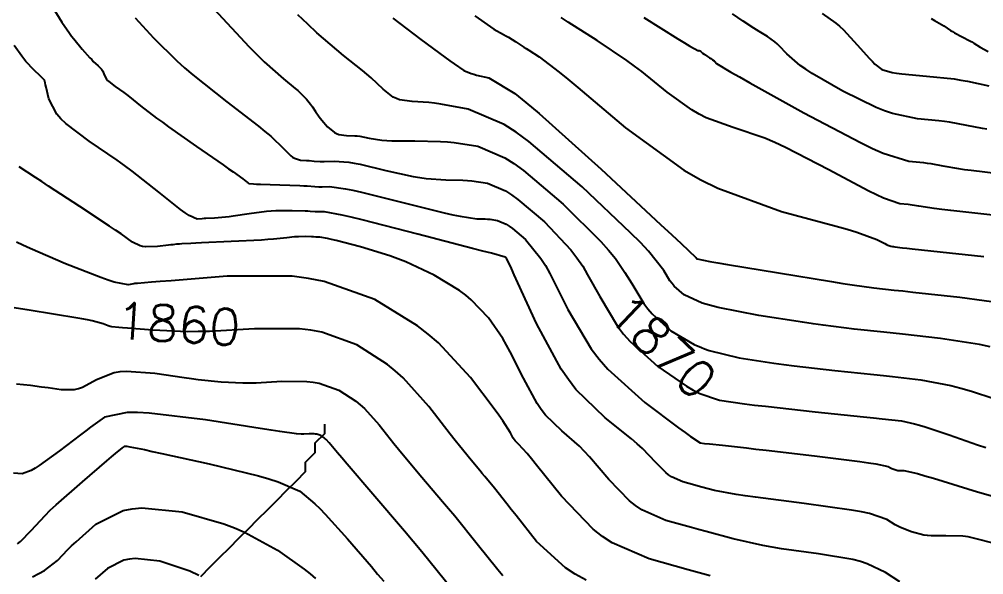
# Model space of a CAD drawing. Header units: metres. Extents: x 837117 to 838479, y 1189012 to 1191015.
# Drawn here: x 838188.9 to 838289.9, y 1189126.7 to 1189184.9 of the extents above; entities that cross this region are included whole.
import ezdxf

# ---------------------------------------------------------------- set-up
doc = ezdxf.new("R2010")
doc.units = ezdxf.units.M
doc.header["$LTSCALE"] = 0.3
for name, color, linetype in [('COTAS 10', 1, 'Continuous'), ('COTAS INT', 252, 'Continuous'), ('DRENAJE', 5, 'Continuous')]:
    doc.layers.add(name, color=color, linetype=linetype)
doc.styles.get("Standard").update_dxf_attribs({"font": 'simplex.shx'})

msp = doc.modelspace()

# ---------------------------------------------------------------- linework, layer by layer
at = {"layer": 'COTAS 10'}
for points in [[(838201.03, 1189185.02), (838202.95, 1189182.95), (838205.41, 1189180.51), (838206.22, 1189179.8), (838207.08, 1189179.06), (838210.65, 1189176.24), (838213.95, 1189173.69), (838214.64, 1189173.12), (838215.24, 1189172.62), (838216.61, 1189171.31), (838217.34, 1189170.57), (838217.53, 1189170.43), (838217.72, 1189170.31), (838218.38, 1189170.12), (838218.98, 1189170.09), (838219.13, 1189170.08), (838219.29, 1189170.06), (838219.79, 1189170), (838220.41, 1189169.96), (838220.62, 1189169.96), (838220.86, 1189169.96), (838221.89, 1189170), (838223.42, 1189169.89), (838223.98, 1189169.8), (838224.6, 1189169.68), (838227.31, 1189169.04), (838230.16, 1189168.4), (838230.86, 1189168.28), (838231.52, 1189168.19), (838233.6, 1189168.05), (838235.39, 1189168.01), (838235.86, 1189167.98), (838236.33, 1189167.93), (838237.97, 1189167.69), (838239.85, 1189166.88), (838240.47, 1189166.48), (838241.14, 1189166), (838243.92, 1189163.64), (838246.68, 1189160.71), (838247.33, 1189159.87), (838247.94, 1189159.01), (838248.45, 1189158.11), (838249.74, 1189155.82), (838251.58, 1189152.7), (838252.21, 1189151.89), (838252.89, 1189151.11), (838255.82, 1189148.48), (838258.8, 1189146.43), (838259.52, 1189146.01), (838260.2, 1189145.66), (838262.17, 1189144.98), (838262.28, 1189144.94), (838264.9, 1189144.58), (838265.92, 1189144.45), (838267.07, 1189144.32), (838272.28, 1189143.75), (838277.34, 1189143.21), (838278.4, 1189143.1), (838279.31, 1189143), (838281.32, 1189142.78), (838282.71, 1189142.49), (838283.23, 1189142.34), (838283.8, 1189142.17), (838286.32, 1189141.32), (838289.3, 1189140.28), (838290.16, 1189139.99)], [(838291.21, 1189164.31), (838286.51, 1189164.83), (838285.56, 1189164.95), (838284.76, 1189165.04), (838283.14, 1189165.28), (838282.44, 1189165.41), (838282.23, 1189165.44), (838282.02, 1189165.47), (838281.16, 1189165.55), (838279.46, 1189166.13), (838278.72, 1189166.48), (838277.85, 1189166.91), (838273.71, 1189169.1), (838269.18, 1189171.44), (838268.07, 1189171.95), (838267.01, 1189172.4), (838263.71, 1189173.53), (838260.88, 1189174.56), (838260.13, 1189174.94), (838259.38, 1189175.37), (838256.79, 1189177.25), (838254.13, 1189179.39), (838253.35, 1189179.97), (838252.54, 1189180.56), (838249.43, 1189182.64), (838246.42, 1189184.57), (838245.66, 1189185.06)], [(838248.28, 1189126.09), (838247.15, 1189126.71), (838246.12, 1189127.37), (838243.1, 1189130.15), (838240.95, 1189132.88), (838240.45, 1189133.51), (838239.99, 1189134.09), (838238.68, 1189135.72), (838237.68, 1189136.96), (838237.41, 1189137.28), (838237.15, 1189137.6), (838236.23, 1189138.68), (838235.01, 1189140.17), (838234.56, 1189140.74), (838234.06, 1189141.38), (838231.82, 1189144.28), (838229.11, 1189147.31), (838228.3, 1189148.04), (838227.47, 1189148.71), (838224.28, 1189150.76), (838220.59, 1189152.07), (838219.45, 1189152.29), (838218.26, 1189152.44), (838213.79, 1189152.44), (838213.54, 1189152.44), (838208.83, 1189152.17), (838207.65, 1189152.14), (838206.52, 1189152.13), (838202.89, 1189152.28), (838200.24, 1189152.51), (838199.73, 1189152.55), (838199.32, 1189152.58), (838198.61, 1189152.63), (838198.43, 1189152.67), (838198.33, 1189152.71), (838198.23, 1189152.74), (838197.7, 1189152.96), (838196.54, 1189153.27), (838196.04, 1189153.37), (838195.46, 1189153.48), (838194.82, 1189153.59), (838192.69, 1189153.95), (838189.73, 1189154.41), (838189.03, 1189154.52), (838188.38, 1189154.62)], [(838207.73, 1189126.58), (838206.77, 1189127.02), (838203.64, 1189128.09), (838201.06, 1189128.35), (838200.44, 1189128.29), (838199.86, 1189128.18), (838198.13, 1189127.3), (838196.86, 1189126.18)]]:
    msp.add_lwpolyline(points, dxfattribs=at)
at = {"layer": 'COTAS INT'}
for points in [[(838192.34, 1189186.22), (838193.37, 1189184.57), (838194.15, 1189183.43), (838194.38, 1189183.12), (838194.61, 1189182.82), (838195.49, 1189181.75), (838196.3, 1189180.85), (838196.49, 1189180.65), (838196.66, 1189180.47), (838197.16, 1189180), (838197.5, 1189179.66), (838197.58, 1189179.55), (838197.64, 1189179.45), (838197.8, 1189179.05), (838198.03, 1189178.6), (838198.15, 1189178.47), (838198.28, 1189178.34), (838198.96, 1189177.83), (838199.86, 1189177.2), (838200.14, 1189176.99), (838200.44, 1189176.76), (838201.61, 1189175.82), (838203.28, 1189174.53), (838203.89, 1189174.09), (838204.55, 1189173.6), (838207.48, 1189171.54), (838210.25, 1189169.62), (838210.81, 1189169.22), (838211.3, 1189168.88), (838212.32, 1189168.15), (838212.69, 1189167.86), (838212.77, 1189167.81), (838212.83, 1189167.76), (838212.94, 1189167.67), (838213.45, 1189167.63), (838213.77, 1189167.61), (838214.16, 1189167.6), (838216.19, 1189167.52), (838218.28, 1189167.45), (838218.71, 1189167.43), (838219.07, 1189167.41), (838219.85, 1189167.35), (838220.3, 1189167.32), (838220.46, 1189167.32), (838220.63, 1189167.32), (838221.39, 1189167.35), (838223.08, 1189167.12), (838223.85, 1189166.96), (838224.75, 1189166.76), (838229.08, 1189165.68), (838233.42, 1189164.6), (838234.32, 1189164.39), (838235.1, 1189164.23), (838236.84, 1189163.97), (838237.72, 1189163.96), (838237.96, 1189163.94), (838238.19, 1189163.92), (838239, 1189163.79), (838239.93, 1189163.4), (838240.23, 1189163.2), (838240.56, 1189162.96), (838241.94, 1189161.8), (838243.54, 1189159.82), (838244.02, 1189159.06), (838244.5, 1189158.22), (838246.39, 1189154.45), (838248.83, 1189150.32), (838249.67, 1189149.25), (838250.58, 1189148.21), (838254.45, 1189144.72), (838257.98, 1189142.07), (838258.67, 1189141.56), (838259.23, 1189141.16), (838260.23, 1189140.49), (838260.7, 1189140.43), (838261.21, 1189140.37), (838262.59, 1189140.23), (838265.09, 1189139.95), (838266.07, 1189139.83), (838267.17, 1189139.71), (838272.21, 1189139.11), (838276.96, 1189138.52), (838277.88, 1189138.4), (838278.64, 1189138.29), (838279.95, 1189138.02), (838280.17, 1189137.88), (838280.24, 1189137.84), (838280.32, 1189137.8), (838280.62, 1189137.68), (838280.96, 1189137.59), (838281.06, 1189137.58), (838281.17, 1189137.57), (838281.57, 1189137.57), (838283.01, 1189137.26), (838283.77, 1189137.04), (838284.69, 1189136.77), (838289.31, 1189135.36), (838294.09, 1189133.97)], [(838209.28, 1189185.98), (838212.99, 1189182), (838213.83, 1189181.15), (838214.57, 1189180.41), (838216.57, 1189178.62), (838217.82, 1189177.64), (838218.09, 1189177.4), (838218.34, 1189177.18), (838218.99, 1189176.52), (838219.42, 1189175.98), (838219.53, 1189175.83), (838219.63, 1189175.69), (838219.95, 1189175.2), (838220.32, 1189174.66), (838220.45, 1189174.49), (838220.59, 1189174.32), (838221.21, 1189173.61), (838221.94, 1189173), (838222.15, 1189172.89), (838222.37, 1189172.8), (838223.18, 1189172.69), (838224.06, 1189172.67), (838224.31, 1189172.65), (838224.57, 1189172.61), (838225.55, 1189172.41), (838226.9, 1189172.21), (838227.4, 1189172.17), (838227.94, 1189172.14), (838230.36, 1189172.13), (838233.05, 1189172.07), (838233.77, 1189172.02), (838234.48, 1189171.95), (838236.94, 1189171.58), (838239.77, 1189170.36), (838240.71, 1189169.76), (838241.72, 1189169.04), (838245.9, 1189165.49), (838249.82, 1189161.6), (838250.65, 1189160.67), (838251.37, 1189159.8), (838252.33, 1189158.35), (838253.09, 1189157.18), (838254.32, 1189155.08), (838254.75, 1189154.54), (838255.21, 1189154.01), (838257.18, 1189152.24), (838259.62, 1189150.79), (838260.38, 1189150.46), (838260.68, 1189150.35), (838261.17, 1189150.17), (838264.34, 1189149.39), (838267.94, 1189148.85), (838269.01, 1189148.7), (838270.1, 1189148.56), (838274.34, 1189148.08), (838278.42, 1189147.64), (838279.43, 1189147.53), (838280.38, 1189147.43), (838283.36, 1189147.1), (838286.5, 1189146.5), (838287.55, 1189146.23), (838288.67, 1189145.91), (838293.36, 1189144.35)], [(838290.61, 1189150.56), (838289.52, 1189150.79), (838285.41, 1189151.42), (838281.45, 1189151.86), (838280.45, 1189151.97), (838279.49, 1189152.07), (838276.39, 1189152.4), (838273.14, 1189152.81), (838272.09, 1189152.95), (838270.97, 1189153.12), (838266.39, 1189153.84), (838262.14, 1189154.68), (838261.23, 1189154.91), (838260.44, 1189155.14), (838258.55, 1189156), (838257.53, 1189156.91), (838257.29, 1189157.18), (838257.07, 1189157.46), (838256.43, 1189158.55), (838254.81, 1189160.59), (838253.97, 1189161.47), (838252.95, 1189162.49), (838247.89, 1189167.33), (838242.29, 1189172.08), (838240.95, 1189173.03), (838239.7, 1189173.84), (838235.92, 1189175.47), (838233.07, 1189175.97), (838232.41, 1189176.07), (838231.8, 1189176.14), (838230.07, 1189176.25), (838228.75, 1189176.44), (838228.42, 1189176.56), (838228.09, 1189176.72), (838227.01, 1189177.56), (838225.76, 1189178.74), (838225.33, 1189179.11), (838224.86, 1189179.5), (838222.86, 1189181.09), (838220.08, 1189183.47), (838219.12, 1189184.36), (838218.08, 1189185.35)], [(838236.62, 1189185.23), (838238.61, 1189183.83), (838239.63, 1189183.29), (838239.89, 1189183.15), (838240.14, 1189183), (838240.94, 1189182.5), (838241.76, 1189181.97), (838242.02, 1189181.8), (838242.29, 1189181.63), (838243.37, 1189180.94), (838245.46, 1189179.35), (838246.37, 1189178.61), (838247.43, 1189177.74), (838252.42, 1189173.5), (838258.54, 1189169.06), (838260.3, 1189168.06), (838262.08, 1189167.16), (838268.76, 1189164.74), (838274.47, 1189163.21), (838275.64, 1189162.87), (838276.64, 1189162.57), (838278.76, 1189161.79), (838279.58, 1189161.36), (838279.75, 1189161.27), (838279.89, 1189161.21), (838280.23, 1189161.09), (838280.4, 1189161.07), (838280.44, 1189161.07), (838280.48, 1189161.06), (838280.62, 1189161.04), (838281.43, 1189160.94), (838281.89, 1189160.89), (838282.46, 1189160.82), (838285.39, 1189160.5), (838288.98, 1189160.11), (838289.97, 1189160)], [(838290.28, 1189173.35), (838289.82, 1189173.43), (838288.17, 1189173.76), (838286.37, 1189174.09), (838285.82, 1189174.17), (838285.25, 1189174.24), (838283.02, 1189174.46), (838280.38, 1189175.01), (838279.55, 1189175.29), (838278.68, 1189175.63), (838275.18, 1189177.34), (838271.99, 1189179.21), (838271.31, 1189179.64), (838270.72, 1189180.05), (838269.32, 1189181.24), (838268.51, 1189182.11), (838268.29, 1189182.31), (838268.07, 1189182.5), (838267.28, 1189183.07), (838266.41, 1189183.6), (838266.14, 1189183.77), (838265.86, 1189183.96), (838264.73, 1189184.69), (838263.64, 1189185.44)], [(838273.03, 1189185.5), (838274.45, 1189184.48), (838274.84, 1189184.14), (838275.24, 1189183.77), (838276.7, 1189182.21), (838277.98, 1189180.76), (838278.28, 1189180.45), (838278.54, 1189180.19), (838279.28, 1189179.6), (838280.34, 1189179.31), (838280.81, 1189179.23), (838281.35, 1189179.16), (838283.96, 1189178.91), (838286.84, 1189178.62), (838287.56, 1189178.51), (838288.25, 1189178.4), (838290.47, 1189177.9)], [(838228.03, 1189184.98), (838230.97, 1189182.76), (838233.47, 1189180.91), (838234, 1189180.53), (838234.45, 1189180.2), (838235.49, 1189179.51), (838236.24, 1189179.2), (838236.51, 1189179.11), (838236.81, 1189179.03), (838238.11, 1189178.73), (838240.81, 1189177.09), (838241.99, 1189176.16), (838243.36, 1189175.02), (838249.87, 1189169.18), (838256.09, 1189163.38), (838257.28, 1189162.27), (838258.24, 1189161.38), (838259.78, 1189159.91), (838259.82, 1189159.84), (838259.85, 1189159.81), (838259.91, 1189159.76), (838261.26, 1189159.5), (838262.09, 1189159.36), (838263.11, 1189159.18), (838268.45, 1189158.29), (838274.01, 1189157.39), (838275.17, 1189157.2), (838276.18, 1189157.05), (838278.45, 1189156.73), (838280.57, 1189156.5), (838281.48, 1189156.4), (838282.52, 1189156.29), (838287.45, 1189155.74), (838292.54, 1189155.07)], [(838254.34, 1189185.08), (838257.91, 1189182.82), (838258.6, 1189182.4), (838259.15, 1189182.06), (838260.06, 1189181.56), (838260.11, 1189181.6), (838260.13, 1189181.6), (838260.15, 1189181.6), (838260.22, 1189181.56), (838260.31, 1189181.49), (838260.34, 1189181.47), (838260.37, 1189181.44), (838260.5, 1189181.34), (838260.65, 1189181.22), (838260.71, 1189181.18), (838260.76, 1189181.14), (838260.99, 1189180.98), (838261.23, 1189180.83), (838261.29, 1189180.79), (838261.34, 1189180.75), (838261.53, 1189180.64), (838261.69, 1189180.52), (838261.74, 1189180.49), (838261.78, 1189180.44), (838261.95, 1189180.26), (838263.46, 1189179.34), (838264.35, 1189178.83), (838265.44, 1189178.22), (838271.09, 1189175.08), (838277.02, 1189171.96), (838278.29, 1189171.35), (838279.41, 1189170.85), (838282.09, 1189170), (838283.63, 1189169.85), (838284.03, 1189169.8), (838284.41, 1189169.75), (838285.65, 1189169.52), (838287.29, 1189169.24), (838287.92, 1189169.15), (838288.62, 1189169.05), (838291.78, 1189168.69)], [(838284.43, 1189184.95), (838284.8, 1189184.76), (838285.76, 1189184.18), (838286.46, 1189183.71), (838286.66, 1189183.58), (838286.88, 1189183.46), (838287.68, 1189183.04), (838288.49, 1189182.62), (838288.7, 1189182.51), (838288.9, 1189182.39), (838289.59, 1189181.95), (838290.41, 1189181.51)], [(838291.21, 1189129.91), (838288.89, 1189130.51), (838288.31, 1189130.62), (838287.75, 1189130.69), (838285.98, 1189130.75), (838284.45, 1189130.73), (838284.06, 1189130.76), (838283.67, 1189130.81), (838282.37, 1189131.14), (838281.22, 1189131.6), (838280.94, 1189131.74), (838280.66, 1189131.89), (838279.79, 1189132.46), (838277.99, 1189133.08), (838277.13, 1189133.26), (838276.11, 1189133.44), (838271.13, 1189134.13), (838266.04, 1189134.78), (838264.95, 1189134.93), (838264, 1189135.07), (838261.73, 1189135.5), (838260.4, 1189135.85), (838260.04, 1189135.95), (838259.68, 1189136.05), (838258.42, 1189136.4), (838257.24, 1189136.92), (838256.93, 1189137.13), (838256.63, 1189137.36), (838255.6, 1189138.42), (838254.19, 1189139.89), (838253.65, 1189140.38), (838253.04, 1189140.9), (838250.27, 1189143.09), (838247.22, 1189146.08), (838246.43, 1189147.11), (838245.66, 1189148.22), (838243.09, 1189152.98), (838241.14, 1189157.27), (838240.76, 1189158.1), (838240.46, 1189158.76), (838239.95, 1189159.84), (838239.91, 1189159.89), (838239.89, 1189159.9), (838239.88, 1189159.91), (838239.81, 1189159.95), (838238.36, 1189160.35), (838237.48, 1189160.58), (838236.38, 1189160.87), (838230.65, 1189162.37), (838224.83, 1189163.85), (838223.68, 1189164.14), (838222.72, 1189164.36), (838220.89, 1189164.7), (838220.4, 1189164.68), (838220.29, 1189164.68), (838220.19, 1189164.68), (838219.9, 1189164.7), (838219.39, 1189164.74), (838219.15, 1189164.75), (838218.87, 1189164.76), (838217.48, 1189164.81), (838215.77, 1189164.8), (838215.29, 1189164.77), (838214.8, 1189164.73), (838212.99, 1189164.49), (838211.31, 1189164.23), (838210.9, 1189164.17), (838210.52, 1189164.13), (838209.35, 1189164.03), (838208.46, 1189163.99), (838208.26, 1189163.98), (838208.07, 1189163.96), (838207.55, 1189163.92), (838206.69, 1189164.32), (838206.29, 1189164.59), (838205.81, 1189164.94), (838203.52, 1189166.75), (838200.72, 1189168.95), (838199.93, 1189169.54), (838199.14, 1189170.11), (838196.22, 1189172.12), (838193.77, 1189173.97), (838193.27, 1189174.46), (838192.85, 1189174.93), (838191.99, 1189176.54), (838191.71, 1189177.77), (838191.66, 1189178.01), (838191.61, 1189178.2), (838191.53, 1189178.5), (838191.36, 1189178.68), (838191.25, 1189178.78), (838191.12, 1189178.91), (838190.43, 1189179.57), (838189.6, 1189180.46), (838189.38, 1189180.73), (838189.16, 1189181.01), (838188.38, 1189182.12)], [(838281.15, 1189125.9), (838279.64, 1189126.89), (838277.74, 1189127.82), (838277.02, 1189128.04), (838276.22, 1189128.25), (838272.64, 1189128.85), (838268.75, 1189129.39), (838267.77, 1189129.56), (838266.81, 1189129.74), (838263.69, 1189130.44), (838260.85, 1189131.2), (838260.08, 1189131.4), (838259.33, 1189131.61), (838256.65, 1189132.35), (838254.13, 1189133.46), (838253.48, 1189133.9), (838252.83, 1189134.39), (838250.66, 1189136.65), (838248.65, 1189139.02), (838248.11, 1189139.59), (838247.58, 1189140.12), (838245.74, 1189141.73), (838244.03, 1189143.4), (838243.59, 1189143.97), (838243.16, 1189144.59), (838241.73, 1189147.25), (838240.34, 1189150.03), (838239.95, 1189150.73), (838239.55, 1189151.41), (838238.06, 1189153.58), (838236.26, 1189155.48), (838235.67, 1189155.97), (838235.03, 1189156.45), (838232.37, 1189158.06), (838229.39, 1189159.44), (838228.56, 1189159.77), (838227.72, 1189160.08), (838224.65, 1189161.03), (838222.11, 1189161.68), (838221.6, 1189161.81), (838221.19, 1189161.9), (838220.39, 1189162.05), (838220.18, 1189162.04), (838220.13, 1189162.04), (838220.08, 1189162.04), (838219.96, 1189162.05), (838219.74, 1189162.07), (838219.63, 1189162.07), (838219.51, 1189162.08), (838218.9, 1189162.1), (838218.15, 1189162.09), (838217.94, 1189162.08), (838217.73, 1189162.06), (838216.94, 1189161.96), (838215.55, 1189161.82), (838214.96, 1189161.78), (838214.28, 1189161.73), (838211.09, 1189161.58), (838208, 1189161.44), (838207.39, 1189161.41), (838206.88, 1189161.39), (838205.93, 1189161.33), (838205.69, 1189161.31), (838205.63, 1189161.3), (838205.57, 1189161.3), (838205.39, 1189161.29), (838204.98, 1189161.25), (838204.78, 1189161.23), (838204.55, 1189161.21), (838203.37, 1189161.07), (838202.11, 1189161.03), (838201.82, 1189161.07), (838201.55, 1189161.13), (838200.78, 1189161.5), (838199.56, 1189162.38), (838199, 1189162.76), (838198.35, 1189163.2), (838195.23, 1189165.26), (838191.98, 1189167.38), (838191.25, 1189167.86), (838190.6, 1189168.29), (838188.88, 1189169.43)], [(838261.3, 1189126.54), (838260.13, 1189126.85), (838258.97, 1189127.17), (838254.88, 1189128.31), (838251.03, 1189130), (838250.02, 1189130.67), (838249.04, 1189131.43), (838245.72, 1189134.88), (838243.1, 1189138.16), (838242.57, 1189138.81), (838242.12, 1189139.35), (838241.2, 1189140.36), (838240.84, 1189140.71), (838240.75, 1189140.83), (838240.66, 1189140.96), (838240.36, 1189141.52), (838239.55, 1189142.79), (838239.13, 1189143.37), (838238.64, 1189144.05), (838236.17, 1189147.33), (838232.81, 1189150.97), (838231.75, 1189151.88), (838230.64, 1189152.75), (838226.17, 1189155.52), (838220.85, 1189157.41), (838219.21, 1189157.72), (838217.5, 1189157.94), (838210.68, 1189157.95), (838204.8, 1189157.47), (838203.67, 1189157.38), (838202.76, 1189157.31), (838201.29, 1189157.2), (838201.11, 1189157.18), (838201.02, 1189157.17), (838200.9, 1189157.15), (838200.31, 1189157.06), (838198.86, 1189157.33), (838198.21, 1189157.54), (838197.44, 1189157.81), (838193.76, 1189159.26), (838190.05, 1189160.85), (838189.27, 1189161.21), (838188.6, 1189161.53)], [(838188.62, 1189146.66), (838190.07, 1189146.53), (838191.23, 1189146.37), (838191.58, 1189146.32), (838191.93, 1189146.27), (838193.28, 1189146.06), (838194.7, 1189146.09), (838195.11, 1189146.19), (838195.51, 1189146.32), (838196.98, 1189147.12), (838198.83, 1189147.86), (838199.46, 1189147.95), (838200.15, 1189148), (838203.09, 1189147.79), (838206.16, 1189147.33), (838206.93, 1189147.23), (838207.66, 1189147.14), (838210.04, 1189146.88), (838212.33, 1189146.78), (838213.01, 1189146.78), (838213.71, 1189146.79), (838216.4, 1189146.94), (838219.03, 1189146.93), (838219.69, 1189146.85), (838220.33, 1189146.73), (838222.38, 1189146), (838224.17, 1189144.86), (838224.63, 1189144.48), (838225.08, 1189144.07), (838226.59, 1189142.38), (838228.15, 1189140.41), (838228.63, 1189139.82), (838229.13, 1189139.21), (838231.09, 1189136.89), (838233.26, 1189134.33), (838233.88, 1189133.59), (838234.52, 1189132.82), (838236.89, 1189129.91), (838239.05, 1189127.21), (838239.55, 1189126.58)], [(838234.29, 1189125.09), (838231.06, 1189129.05), (838230.16, 1189130.14), (838229.25, 1189131.22), (838225.96, 1189135.09), (838223.24, 1189138.26), (838222.7, 1189138.9), (838222.24, 1189139.43), (838221.36, 1189140.49), (838221.05, 1189140.84), (838220.96, 1189140.92), (838220.86, 1189141), (838220.49, 1189141.24), (838220.07, 1189141.39), (838219.94, 1189141.41), (838219.8, 1189141.43), (838219.26, 1189141.43), (838218.7, 1189141.4), (838218.56, 1189141.4), (838218.42, 1189141.4), (838217.94, 1189141.42), (838216.21, 1189141.67), (838215.28, 1189141.81), (838214.14, 1189141.99), (838208.41, 1189142.89), (838202.51, 1189143.61), (838201.28, 1189143.68), (838200.22, 1189143.68), (838197.84, 1189143.19), (838196.35, 1189142.11), (838195.86, 1189141.74), (838195.33, 1189141.34), (838193.1, 1189139.64), (838191, 1189138.11), (838190.55, 1189137.82), (838190.15, 1189137.58), (838189.19, 1189137.22), (838188.3, 1189137.29)], [(838188.72, 1189129.89), (838189.04, 1189130.15), (838190.14, 1189131.3), (838191.6, 1189132.88), (838192.15, 1189133.42), (838192.76, 1189133.99), (838195.51, 1189136.41), (838198.08, 1189138.59), (838198.58, 1189139.01), (838198.98, 1189139.36), (838199.7, 1189139.96), (838199.81, 1189140.04), (838199.83, 1189140.06), (838199.85, 1189140.08), (838199.92, 1189140.12), (838200.04, 1189140.14), (838200.09, 1189140.13), (838200.16, 1189140.13), (838200.5, 1189140.08), (838202.02, 1189139.77), (838202.84, 1189139.59), (838203.82, 1189139.38), (838208.8, 1189138.28), (838213.95, 1189137.02), (838215.05, 1189136.71), (838216.01, 1189136.4), (838218.28, 1189135.42), (838219.87, 1189134.1), (838220.4, 1189133.59), (838220.96, 1189133.02), (838223.3, 1189130.43), (838225.79, 1189127.51), (838226.44, 1189126.73), (838227.08, 1189125.97)], [(838190.28, 1189126.45), (838190.96, 1189126.78), (838191.55, 1189127.1), (838192.9, 1189128.14), (838193.98, 1189129.29), (838194.39, 1189129.69), (838194.85, 1189130.12), (838196.93, 1189131.95), (838199.78, 1189133.39), (838200.72, 1189133.58), (838201.74, 1189133.67), (838205.96, 1189133.24), (838210.34, 1189132), (838211.44, 1189131.58), (838212.51, 1189131.13), (838215.96, 1189129.22), (838218.74, 1189127.25), (838219.37, 1189126.75), (838219.94, 1189126.28)]]:
    msp.add_lwpolyline(points, dxfattribs=at)
at = {"layer": 'DRENAJE'}
msp.add_polyline3d([(838220.87, 1189142.44, 0), (838220.87, 1189141.44, 0), (838219.87, 1189140.44, 0), (838219.87, 1189139.44, 0), (838218.87, 1189138.44, 0), (838218.87, 1189137.44, 0), (838217.87, 1189136.44, 0), (838216.87, 1189135.44, 0), (838215.87, 1189134.44, 0), (838214.87, 1189133.44, 0), (838213.87, 1189132.45, 0), (838212.87, 1189131.45, 0), (838211.88, 1189130.45, 0), (838210.88, 1189129.45, 0), (838209.88, 1189128.45, 0), (838208.88, 1189127.45, 0), (838207.88, 1189126.45, 0)], dxfattribs=at)

# ---------------------------------------------------------------- texts
at = {"layer": 'COTAS 10', "char_height": 3.8, "attachment_point": 7}
for s, insert, rotation in [('1860', (838198.95, 1189151.44), 356.5421), ('1870', (838250.27, 1189153.74), 316.2656)]:
    msp.add_mtext(s, dxfattribs=dict(at, insert=insert, rotation=rotation))

doc.saveas('drawing.dxf')
